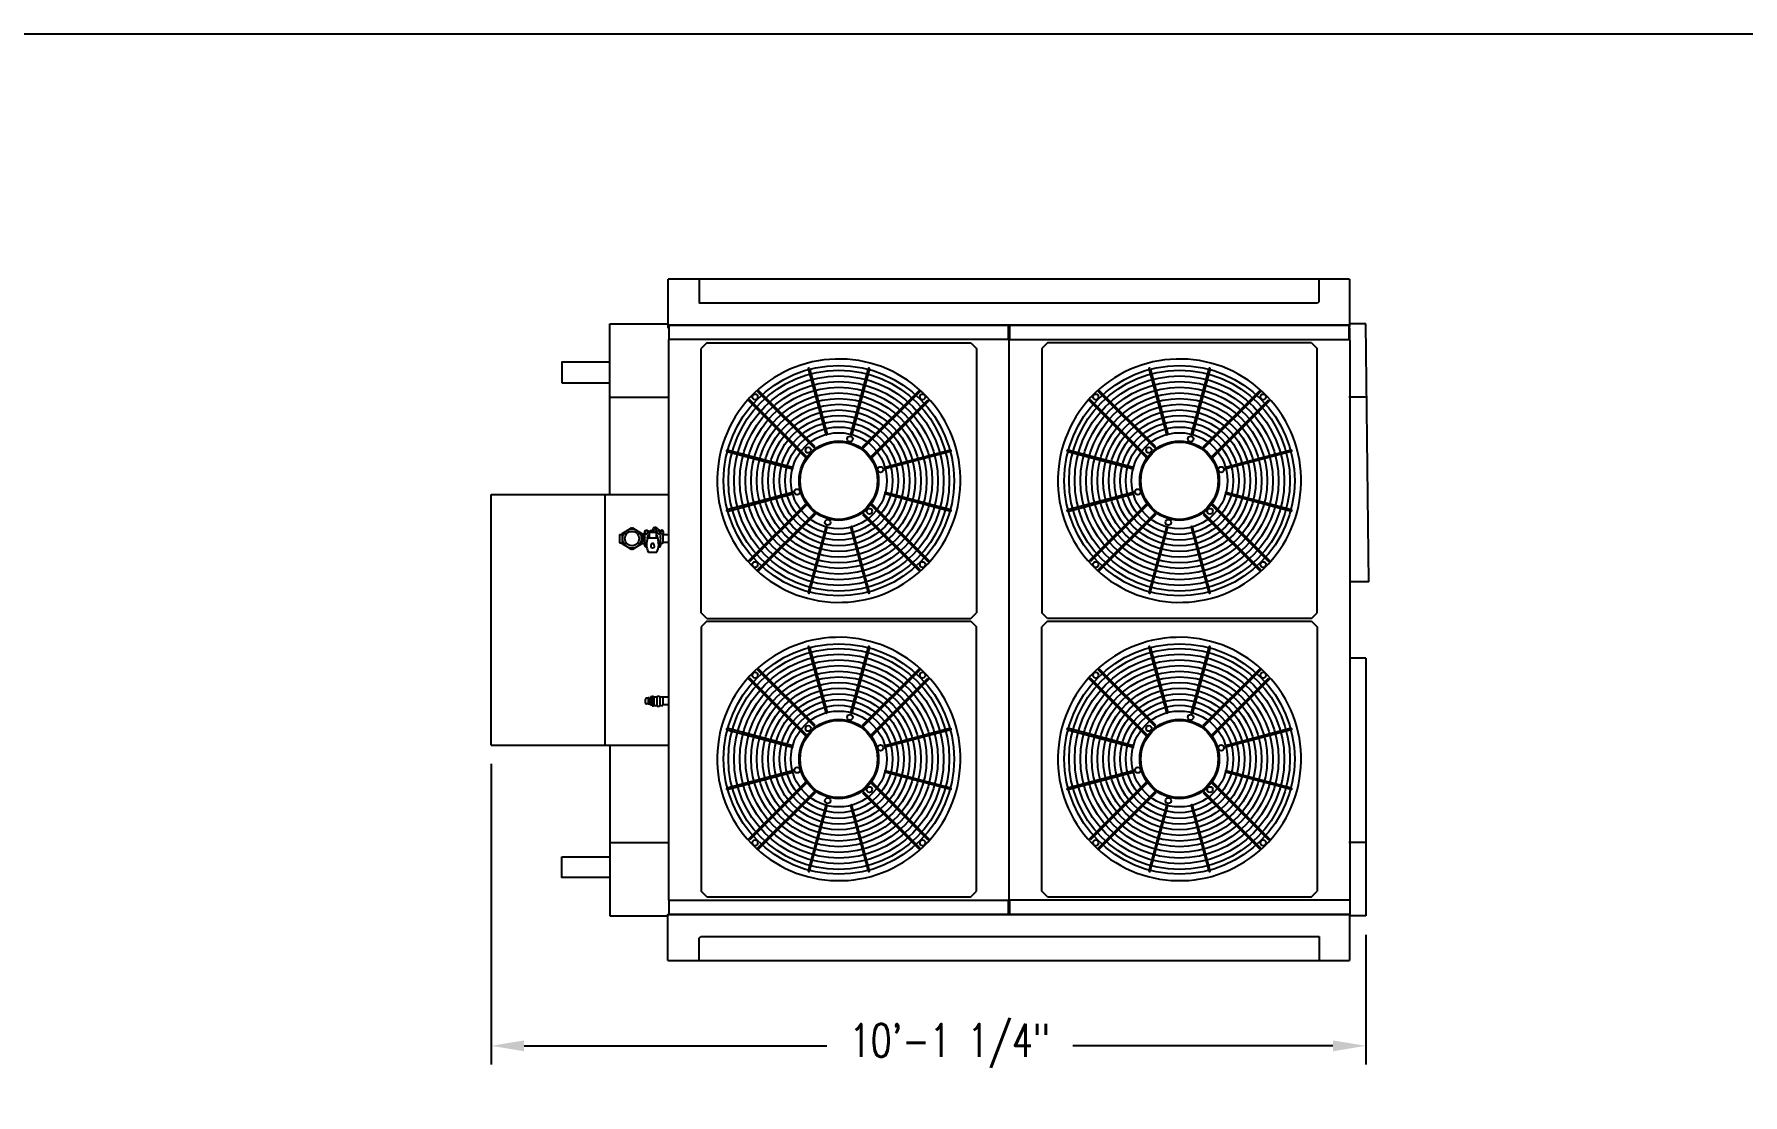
# Model space of a CAD drawing. Header units: millimetres. Extents: x 16200 to 32328, y 19251 to 29476.
# Drawn here: x 16437.5 to 16674.4, y 19639.3 to 19786.3 of the extents above; entities that cross this region are included whole.
import ezdxf

# ---------------------------------------------------------------- set-up
doc = ezdxf.new("R2010")
doc.units = ezdxf.units.MM
doc.header["$LTSCALE"] = 5
for name, color, linetype in [('COIL-CONTROL', 2, 'Continuous'), ('CONDENSER-SST-CONTROL', 1, 'Continuous'), ('UNIT', 6, 'Continuous'), ('WS-NO-CONTROL', 3, 'Continuous')]:
    doc.layers.add(name, color=color, linetype=linetype)
doc.styles.add('SUBMITTAL', font='romans.shx', dxfattribs={"width": 0.75})
doc.dimstyles.new('SUBMITTAL', dxfattribs={"dimtxt": 0.09375, "dimasz": 0.09375, "dimexe": 0.03125, "dimexo": 0.0625, "dimgap": 0.0625, "dimtad": 0, "dimdec": 4, "dimzin": 4, "dimdsep": 46, "dimlunit": 4, "dimtxsty": 'SUBMITTAL', "dimcen": 0.09375, "dimclre": 6, "dimadec": 0, "dimazin": 0, "dimtfac": 1, "dimtdec": 0, "dimtofl": 0, "dimtmove": 0, "dimatfit": 3, "dimfxl": 0, "dimfrac": 2, "dimtolj": 1, "dimtzin": 4, "dimarcsym": 0})

# ---------------------------------------------------------------- blocks, each defined once
blk = doc.blocks.new('FANCYLINDER-TOP')
for p, q in [((-108, 393.3), (-46, 162.1)), ((-103.1, 394.6), (-41.2, 163.4)), ((103.1, 394.6), (41.2, 163.4)), ((108, 393.3), (46, 162.1)), ((-394.6, 103.1), (-163.4, 41.2)), ((-162.1, 46), (-393.3, 108)), ((393.3, 108), (162.1, 46)), ((394.6, 103.1), (163.4, 41.2)), ((-163.4, -41.2), (-394.6, -103.1)), ((-393.3, -108), (-162.1, -46)), ((393.3, -108), (162.1, -46)), ((394.6, -103.1), (163.4, -41.2)), ((-46, -162.1), (-108, -393.3)), ((-103.1, -394.6), (-41.2, -163.4)), ((41.2, -163.4), (103.1, -394.6)), ((108, -393.3), (46, -162.1))]:
    blk.add_line(p, q)
for points in [[(-83.5, 118.8), (-281.3, 316.6), (-285, 313.3), (-87, 115.3)], [(83.5, 118.8), (281.3, 316.6), (285, 313.3), (87, 115.3)], [(-313.1, 284.8), (-316.6, 281.3), (-118.6, 83.3), (-115.1, 86.8)], [(313.1, 284.8), (316.6, 281.3), (118.6, 83.3), (115.1, 86.8)], [(-313.1, -284.8), (-316.6, -281.3), (-118.6, -83.3), (-115.1, -86.8)], [(-83.5, -118.8), (-281.3, -316.6), (-285, -313.3), (-87, -115.3)], [(83.5, -118.8), (281.3, -316.6), (285, -313.3), (87, -115.3)], [(313.1, -284.8), (316.6, -281.3), (118.6, -83.3), (115.1, -86.8)]]:
    blk.add_lwpolyline(points, close=True)
for centre, radius in [((0, 0), 405.8), ((0, 0), 389), ((0, 0), 369), ((0, 0), 349), ((0, 0), 329), ((0, 0), 309), ((-295.2, 295.2), 10), ((295.2, 295.2), 10), ((0, 0), 289), ((0, 0), 269), ((0, 0), 249), ((0, 0), 229), ((0, 0), 209), ((0, 0), 189), ((0, 0), 169), ((0, 0), 140), ((0, 0), 136.1), ((39.3, 146.8), 10), ((-107.5, 107.5), 10), ((146.8, 39.3), 10), ((-146.8, -39.3), 10), ((107.5, -107.5), 10), ((-39.3, -146.8), 10), ((-295.2, -295.2), 10), ((295.2, -295.2), 10)]:
    blk.add_circle(centre, radius)
for centre, radius, start, end in [((0, 0), 428.5, 41.08487, 41.07046), ((-105.5, 393.9), 2.5, 15, 195), ((105.5, 393.9), 2.5, 345, 165), ((-393.9, 105.5), 2.5, 75, 255), ((393.9, 105.5), 2.5, 285, 105), ((-393.9, -105.5), 2.5, 105, 285), ((393.9, -105.5), 2.5, 255, 75), ((-105.5, -393.9), 2.5, 165, 345), ((105.5, -393.9), 2.5, 195, 15)]:
    blk.add_arc(centre, radius, start, end)
for centre, major_axis in [((-43.6, 162.7), (2.41, 0.65)), ((43.6, 162.7), (2.41, -0.65)), ((-162.7, 43.6), (0.65, 2.41)), ((162.7, 43.6), (0.65, -2.41)), ((-162.7, -43.6), (-0.65, 2.41)), ((162.7, -43.6), (-0.65, -2.41)), ((-43.6, -162.7), (-2.41, 0.65)), ((43.6, -162.7), (-2.41, -0.65))]:
    blk.add_ellipse(centre, major_axis=major_axis, ratio=0.422618, start_param=3.141593, end_param=6.283185)
blk = doc.blocks.new('*D19')
at = {"layer": 'CONDENSER-SST-CONTROL', "color": 6, "lineweight": -2}
for p, q in [((16500.85, 19685.16), (16500.85, 19643.48)), ((16622.14, 19661.49), (16622.14, 19643.48))]:
    blk.add_line(p, q, dxfattribs=at)
at = {"layer": 'CONDENSER-SST-CONTROL', "color": 3, "lineweight": -2}
for p, q in [((16505.4, 19646.08), (16547.38, 19646.08)), ((16617.59, 19646.08), (16581.51, 19646.08))]:
    blk.add_line(p, q, dxfattribs=at)
at = {"layer": 'CONDENSER-SST-CONTROL', "color": 3}
for points in [[(16505.4, 19646.83), (16505.4, 19645.32), (16500.85, 19646.08)], [(16617.59, 19646.83), (16617.59, 19645.32), (16622.14, 19646.08)]]:
    blk.add_solid(points, dxfattribs=at)
at = {"layer": 'CONDENSER-SST-CONTROL', "color": 3, "insert": (16564.44, 19646.08), "char_height": 4.55, "attachment_point": 5, "style": 'SUBMITTAL'}
blk.add_mtext('\\A1;10\'-1 1/4"', dxfattribs=at)
blk = doc.blocks.new('BORDER')
blk.add_line((1, 1), (0, 1))

msp = doc.modelspace()

# ---------------------------------------------------------------- linework, layer by layer
at = {"layer": 'COIL-CONTROL'}
for p, q in [((16517.2766, 19722.5117), (16517.2766, 19746.1867)), ((16517.2766, 19746.1867), (16525.3927, 19746.1867)), ((16622.1426, 19746.1867), (16619.8315, 19746.1867)), ((16622.5607, 19710.3854), (16622.1426, 19746.1867)), ((16517.2766, 19735.9992), (16525.4344, 19735.9992)), ((16622.1426, 19735.9992), (16619.7899, 19735.9992)), ((16622.5607, 19710.3854), (16619.9344, 19710.3854)), ((16622.1426, 19699.8004), (16619.9344, 19699.8004)), ((16622.1426, 19699.8004), (16622.1426, 19664.0867)), ((16517.2766, 19687.7617), (16517.2766, 19664.0867)), ((16517.2766, 19674.2742), (16525.4344, 19674.2742)), ((16622.1426, 19674.2742), (16619.7899, 19674.2742)), ((16517.2766, 19664.0867), (16525.3211, 19664.0867)), ((16622.1426, 19664.0867), (16619.9031, 19664.0867))]:
    msp.add_line(p, q, dxfattribs=at)
at = {"layer": 'CONDENSER-SST-CONTROL'}
for points in [[(16510.6266, 19737.9775), (16517.2759, 19737.9775), (16517.2759, 19740.8525), (16510.6266, 19740.8525)], [(16510.6266, 19672.2959), (16517.2759, 19672.2959), (16517.2759, 19669.4209), (16510.6266, 19669.4209)]]:
    msp.add_lwpolyline(points, close=True, dxfattribs=at)
at = {"layer": 'UNIT'}
for p, q in [((16525.3927, 19745.5614), (16525.3927, 19752.3501)), ((16619.9031, 19752.3501), (16525.3927, 19752.3501)), ((16529.6844, 19752.3501), (16529.6844, 19749.0345)), ((16615.6844, 19749.2845), (16615.6844, 19752.3501)), ((16619.9031, 19752.3501), (16619.9031, 19745.9408)), ((16615.4344, 19749.0345), (16529.6844, 19749.0345)), ((16615.6844, 19749.2845), (16615.4344, 19749.0345)), ((16525.3927, 19746.0118), (16619.9031, 19746.0118)), ((16619.9031, 19745.9408), (16525.3927, 19745.9408)), ((16525.3927, 19745.5614), (16525.5219, 19745.5614)), ((16525.4344, 19744.0117), (16525.4344, 19666.2617)), ((16572.5968, 19744.0117), (16525.4344, 19744.0117)), ((16525.5219, 19744.0117), (16525.5219, 19745.9408)), ((16572.5968, 19743.9408), (16572.5968, 19745.9408)), ((16572.7719, 19743.9408), (16572.7719, 19745.9408)), ((16572.7719, 19744.0117), (16619.8468, 19744.0117)), ((16619.8468, 19743.9241), (16619.8468, 19745.9408)), ((16619.8809, 19745.5614), (16619.8468, 19745.5614)), ((16619.8809, 19745.5614), (16619.8809, 19745.9408)), ((16619.8809, 19745.552), (16619.8809, 19743.9241)), ((16619.9262, 19745.552), (16619.8809, 19745.552)), ((16619.8977, 19745.9408), (16619.8977, 19745.7819)), ((16619.9262, 19743.9241), (16619.9262, 19745.5855)), ((16530.7523, 19743.5225), (16529.9649, 19742.7351)), ((16529.9649, 19706.1209), (16529.9649, 19742.7351)), ((16530.7523, 19743.5225), (16567.3665, 19743.5225)), ((16567.3665, 19743.5225), (16568.1539, 19742.7351)), ((16568.1539, 19742.7351), (16568.1539, 19706.1209)), ((16572.7719, 19743.9408), (16572.5968, 19743.9408)), ((16572.6844, 19666.3325), (16572.6844, 19743.9408)), ((16578.0023, 19743.5225), (16577.2149, 19742.7351)), ((16577.2149, 19742.7351), (16577.2149, 19706.1209)), ((16614.6165, 19743.5225), (16578.0023, 19743.5225)), ((16614.6165, 19743.5225), (16615.4039, 19742.7351)), ((16615.4039, 19706.1209), (16615.4039, 19742.7351)), ((16619.8468, 19743.9241), (16619.9344, 19743.9241)), ((16619.9344, 19743.9241), (16619.9344, 19740.3331)), ((16619.9344, 19743.9241), (16619.9344, 19666.2617)), ((16500.8535, 19687.7617), (16500.8535, 19722.5117)), ((16500.8535, 19722.5117), (16525.4344, 19722.5117)), ((16516.6709, 19687.7617), (16516.6709, 19722.5117)), ((16530.7523, 19705.3335), (16529.9649, 19706.1209)), ((16567.3665, 19705.3335), (16568.1539, 19706.1209)), ((16578.0023, 19705.3335), (16577.2149, 19706.1209)), ((16614.6165, 19705.3335), (16615.4039, 19706.1209)), ((16530.7523, 19704.9398), (16529.9649, 19704.1524)), ((16529.9649, 19704.1524), (16529.9649, 19667.5382)), ((16530.7523, 19705.3335), (16567.3665, 19705.3335)), ((16530.7523, 19704.9398), (16567.3665, 19704.9398)), ((16567.3665, 19704.9398), (16568.1539, 19704.1524)), ((16568.1539, 19667.5382), (16568.1539, 19704.1524)), ((16578.0023, 19704.9398), (16577.2149, 19704.1524)), ((16577.2149, 19667.5382), (16577.2149, 19704.1524)), ((16614.6165, 19705.3335), (16578.0023, 19705.3335)), ((16578.0023, 19704.9398), (16614.6165, 19704.9398)), ((16614.6165, 19704.9398), (16615.4039, 19704.1524)), ((16615.4039, 19704.1524), (16615.4039, 19667.5382)), ((16500.8535, 19687.7617), (16525.4344, 19687.7617)), ((16619.9344, 19669.9403), (16619.9344, 19664.3325)), ((16525.4344, 19666.2617), (16572.5968, 19666.2617)), ((16525.5219, 19664.3325), (16525.5219, 19666.2617)), ((16530.7523, 19666.7508), (16529.9649, 19667.5382)), ((16530.7523, 19666.7508), (16567.3665, 19666.7508)), ((16567.3665, 19666.7508), (16568.1539, 19667.5382)), ((16572.5968, 19666.3325), (16572.7719, 19666.3325)), ((16572.5968, 19664.3325), (16572.5968, 19666.3325)), ((16572.7719, 19664.3325), (16572.7719, 19666.3325)), ((16619.9344, 19666.2617), (16572.7719, 19666.2617)), ((16578.0023, 19666.7508), (16577.2149, 19667.5382)), ((16578.0023, 19666.7508), (16614.6165, 19666.7508)), ((16614.6165, 19666.7508), (16615.4039, 19667.5382)), ((16525.3211, 19664.3325), (16619.9344, 19664.3325)), ((16525.3211, 19657.9233), (16525.3211, 19664.3325)), ((16619.9031, 19664.2615), (16525.3211, 19664.2615)), ((16572.5968, 19664.59), (16572.7719, 19664.59)), ((16619.9031, 19664.3325), (16619.9031, 19657.9233)), ((16529.6844, 19660.9888), (16529.9344, 19661.2388)), ((16529.9344, 19661.2388), (16615.6844, 19661.2388)), ((16615.6844, 19661.2388), (16615.6844, 19657.9233)), ((16529.6844, 19657.9233), (16529.6844, 19660.9888)), ((16525.3211, 19657.9233), (16619.9031, 19657.9233))]:
    msp.add_line(p, q, dxfattribs=at)
at = {"layer": 'WS-NO-CONTROL'}
for p, q in [((16518.6227, 19716.9557), (16518.6227, 19715.8307)), ((16518.6227, 19716.9557), (16519.0602, 19716.9557)), ((16518.6227, 19715.8307), (16519.0602, 19715.8307)), ((16519.0602, 19717.0884), (16519.1143, 19717.1822)), ((16519.0602, 19716.3932), (16519.0602, 19717.0884)), ((16519.0602, 19715.6979), (16519.0602, 19716.3932)), ((16519.1143, 19715.6041), (16519.0602, 19715.6979)), ((16519.1143, 19717.1822), (16519.7165, 19717.5298)), ((16519.7165, 19715.2565), (16519.1143, 19715.6041)), ((16519.7165, 19717.5298), (16520.3186, 19717.8775)), ((16520.3186, 19717.8775), (16520.4268, 19717.8775)), ((16520.4268, 19717.8775), (16521.029, 19717.5298)), ((16521.029, 19717.5298), (16521.6311, 19717.1822)), ((16521.6311, 19715.6041), (16521.029, 19715.2565)), ((16521.6311, 19717.1822), (16521.6852, 19717.0884)), ((16521.6852, 19715.6979), (16521.6311, 19715.6041)), ((16521.6852, 19717.0884), (16521.6852, 19716.3932)), ((16521.6852, 19716.9557), (16521.8727, 19716.9557)), ((16521.6852, 19716.3932), (16521.6852, 19715.6979)), ((16521.6852, 19715.8307), (16521.8727, 19715.8307)), ((16521.8727, 19715.7232), (16521.8727, 19717.0632)), ((16521.8727, 19717.0632), (16522.1342, 19717.0632)), ((16521.8727, 19715.7232), (16522.1514, 19715.7232)), ((16522.3711, 19717.4857), (16522.1711, 19717.3702)), ((16522.1711, 19717.3702), (16522.1711, 19717.1393)), ((16522.1711, 19717.1393), (16522.3711, 19717.0238)), ((16522.3711, 19715.7625), (16522.1711, 19715.647)), ((16522.1711, 19715.647), (16522.1711, 19715.4161)), ((16522.5711, 19717.3702), (16522.3711, 19717.4857)), ((16522.3711, 19717.0238), (16522.5711, 19717.1393)), ((16522.3957, 19715.7483), (16522.3711, 19715.7625)), ((16523.9397, 19716.4758), (16522.5257, 19716.4758)), ((16522.5711, 19717.1393), (16522.5711, 19717.3702)), ((16522.7377, 19717.2808), (16523.7277, 19717.2808)), ((16522.7377, 19717.2808), (16522.7377, 19716.4758)), ((16522.9827, 19717.3758), (16523.4827, 19717.3758)), ((16522.9827, 19717.3758), (16522.9827, 19717.2808)), ((16523.0584, 19715.6258), (16522.9974, 19715.4853)), ((16523.3732, 19717.3758), (16523.4694, 19717.6716)), ((16523.468, 19715.4853), (16523.407, 19715.6258)), ((16523.4827, 19717.3758), (16523.4827, 19717.2808)), ((16523.6999, 19717.2808), (16523.7927, 19717.5665)), ((16523.7277, 19717.2808), (16523.7277, 19716.4758)), ((16524.2822, 19717.4624), (16523.856, 19717.8481)), ((16524.0943, 19717.4857), (16523.8943, 19717.3702)), ((16523.8943, 19717.3702), (16523.8943, 19717.1393)), ((16523.8943, 19717.1393), (16524.0943, 19717.0238)), ((16524.0943, 19715.7625), (16524.0685, 19715.7476)), ((16524.2943, 19717.3702), (16524.0943, 19717.4857)), ((16524.0943, 19717.0238), (16524.2943, 19717.1393)), ((16524.2943, 19715.647), (16524.0943, 19715.7625)), ((16524.2943, 19717.1393), (16524.2943, 19717.3702)), ((16524.2943, 19715.4161), (16524.2943, 19715.647)), ((16524.6527, 19717.0632), (16524.314, 19717.0632)), ((16524.6527, 19715.7232), (16524.314, 19715.7232)), ((16524.3558, 19717.3548), (16524.3558, 19717.3863)), ((16524.3558, 19717.0632), (16524.3558, 19717.1547)), ((16524.6527, 19717.0632), (16524.6527, 19715.7232)), ((16525.4344, 19716.9082), (16524.6527, 19716.9082)), ((16525.4344, 19715.8782), (16524.6527, 19715.8782)), ((16524.6996, 19717.3863), (16524.6996, 19716.9082)), ((16520.3186, 19714.9089), (16519.7165, 19715.2565)), ((16520.4268, 19714.9089), (16520.3186, 19714.9089)), ((16521.029, 19715.2565), (16520.4268, 19714.9089)), ((16522.1711, 19715.4161), (16522.3711, 19715.3006)), ((16522.1731, 19715.3336), (16522.4298, 19715.1012)), ((16522.3711, 19715.3006), (16522.3963, 19715.3152)), ((16522.6592, 19714.5208), (16523.8062, 19714.5208)), ((16524.0679, 19715.3159), (16524.0943, 19715.3006)), ((16524.0943, 19715.3006), (16524.2943, 19715.4161)), ((16522.6115, 19694.2857), (16522.3615, 19694.2857)), ((16522.6115, 19694.3169), (16522.6115, 19693.4419)), ((16522.7365, 19694.3169), (16522.6115, 19694.3169)), ((16522.7365, 19694.3169), (16522.7365, 19693.4419)), ((16522.7365, 19694.2544), (16522.924, 19694.2544)), ((16522.924, 19694.4419), (16522.924, 19694.1607)), ((16523.1115, 19694.4419), (16522.924, 19694.4419)), ((16523.1115, 19694.1607), (16523.1115, 19694.4419)), ((16523.1115, 19694.2544), (16523.174, 19694.2544)), ((16523.174, 19694.5289), (16523.174, 19694.2042)), ((16523.3615, 19694.5289), (16523.174, 19694.5289)), ((16523.3615, 19694.2042), (16523.3615, 19694.5289)), ((16523.3927, 19694.401), (16523.3615, 19694.4033)), ((16523.3927, 19694.4794), (16523.3927, 19693.2794)), ((16523.3927, 19694.4794), (16523.8227, 19694.4794)), ((16523.8227, 19694.4794), (16523.8763, 19694.5722)), ((16523.8227, 19694.4794), (16523.8227, 19694.399)), ((16523.8227, 19694.399), (16523.8227, 19693.8794)), ((16523.8763, 19694.5722), (16524.1691, 19694.5722)), ((16524.2227, 19694.4794), (16524.1691, 19694.5722)), ((16524.2227, 19694.4794), (16524.2227, 19694.399)), ((16524.2227, 19694.4794), (16524.6527, 19694.4794)), ((16524.2227, 19694.399), (16524.2227, 19693.8794)), ((16524.6527, 19694.4794), (16524.6527, 19693.2794)), ((16525.4344, 19694.3944), (16524.6527, 19694.3944)), ((16522.2365, 19693.5982), (16522.2365, 19694.1607)), ((16522.6115, 19693.4732), (16522.3615, 19693.4732)), ((16522.7365, 19693.4419), (16522.6115, 19693.4419)), ((16522.7365, 19693.5044), (16522.924, 19693.5044)), ((16522.924, 19694.1607), (16522.924, 19693.5982)), ((16522.924, 19693.5982), (16522.924, 19693.3169)), ((16523.1115, 19693.3169), (16522.924, 19693.3169)), ((16523.1115, 19693.5982), (16523.1115, 19694.1607)), ((16523.1115, 19693.3169), (16523.1115, 19693.5982)), ((16523.1115, 19693.5044), (16523.174, 19693.5044)), ((16523.174, 19694.2042), (16523.174, 19693.5547)), ((16523.174, 19693.5547), (16523.174, 19693.2299)), ((16523.174, 19693.2299), (16523.3615, 19693.2299)), ((16523.3615, 19693.5547), (16523.3615, 19694.2042)), ((16523.3615, 19693.2299), (16523.3615, 19693.5547)), ((16523.3927, 19693.3579), (16523.3615, 19693.3555)), ((16523.3927, 19693.2794), (16523.8227, 19693.2794)), ((16523.8227, 19693.8794), (16523.8227, 19693.3598)), ((16523.8227, 19693.3598), (16523.8227, 19693.2794)), ((16523.8227, 19693.2794), (16523.8763, 19693.1866)), ((16523.8763, 19693.1866), (16524.1691, 19693.1866)), ((16524.2227, 19693.2794), (16524.1691, 19693.1866)), ((16524.2227, 19693.8794), (16524.2227, 19693.3598)), ((16524.2227, 19693.3598), (16524.2227, 19693.2794)), ((16524.2227, 19693.2794), (16524.6527, 19693.2794)), ((16525.4344, 19693.3644), (16524.6527, 19693.3644))]:
    msp.add_line(p, q, dxfattribs=at)
for radius in [1.3125, 1]:
    msp.add_circle((16520.3727, 19716.3932), radius, dxfattribs=at)
for centre, radius, start, end in [((16523.6211, 19717.5886), 0.35, 47.850863, 152.897067), ((16522.3711, 19717.2548), 0.28, 61.739361, 198.611546), ((16522.3711, 19715.5315), 0.28, 151.739361, 225), ((16521.1675, 19716.8494), 0.99, 347.541093, 18.611546), ((16523.2327, 19716.3932), 1.125, 167.541093, 197.634834), ((16521.6841, 19715.9009), 0.5, 331.739361, 17.634834), ((16525.867, 19715.5032), 3.48, 163.770528, 180), ((16523.2327, 19716.3932), 0.75, 131.299873, 185.134706), ((16522.7404, 19717.9418), 0.5, 241.739361, 287.637319), ((16523.2327, 19716.3932), 1.125, 103.098391, 107.63373), ((16522.8645, 19717.9759), 0.5, 283.094011, 332.897067), ((16523.2327, 19715.5502), 0.19, 23.465924, 156.534076), ((16523.631, 19717.6191), 0.17, 342, 162), ((16523.2327, 19716.3932), 0.75, 354.77221, 48.700128), ((16520.564, 19715.5032), 3.513, 360, 16.072902), ((16524.0943, 19715.5315), 0.28, 263.107327, 28.260639), ((16524.7813, 19716.8855), 0.5, 151.739361, 197.634834), ((16524.7813, 19715.9009), 0.5, 162.365166, 208.260639), ((16524.0943, 19717.2548), 0.28, 331.739361, 47.850863), ((16523.2327, 19716.3932), 1.125, 342.365166, 17.634834), ((16524.5277, 19717.3863), 0.1719, 360, 180), ((16524.296, 19715.5032), 1.909, 180, 210.971446), ((16523.2327, 19715.3832), 0.2565, 156.534076, 23.463769), ((16522.1598, 19715.5032), 1.9172, 329.175465, 360), ((16522.3615, 19694.1607), 0.125, 90, 180), ((16522.3615, 19693.5982), 0.125, 180, 270)]:
    msp.add_arc(centre, radius, start, end, dxfattribs=at)

# ---------------------------------------------------------------- block references
at = {"xscale": 714.2857142856968, "yscale": 535.7142857142726, "zscale": 714.2857142856968}
msp.add_blockref('BORDER', (16200.4572, 19250.6129), dxfattribs=at)
at = {"layer": 'UNIT', "xscale": 0.03937007874015748, "yscale": 0.03937007874015748, "zscale": 0.03937007874015748}
for p in [(16549.0594, 19724.428), (16596.3094, 19724.428), (16549.0594, 19685.8453), (16596.3094, 19685.8453)]:
    msp.add_blockref('FANCYLINDER-TOP', p, dxfattribs=at)

# ---------------------------------------------------------------- dimensions: what is measured, and where the dimension line sits
at = {"layer": 'CONDENSER-SST-CONTROL', "color": 3}
dim = msp.add_linear_dim(base=(16500.8535, 19646.0751), p1=(16622.1426, 19664.0867), p2=(16500.8535, 19687.7617), dimstyle='SUBMITTAL', override={"dimscale": 65, "dimtxt": 0.07, "dimasz": 0.07, "dimexe": 0.04, "dimexo": 0.04, "dimgap": 0.03125, "dimdec": 3, "dimzin": 3, "dimclrd": 3, "dimclrt": 3, "dimtdec": 3, "dimtix": 1}, dxfattribs=at)
dim.commit()
dim.dimension.update_dxf_attribs({"geometry": '*D19', "text_midpoint": (16564.4446, 19646.0751), "dimtype": 160})

doc.saveas('drawing.dxf')
